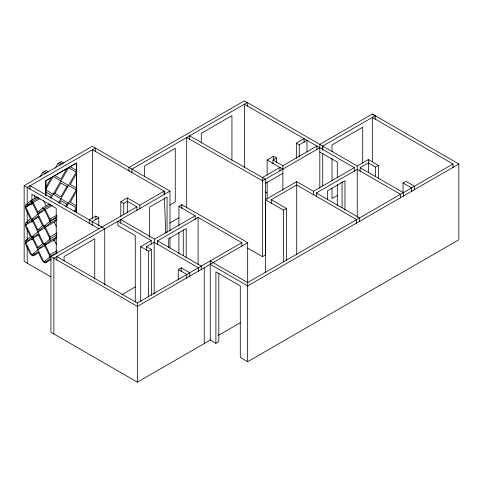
<?xml version="1.0" encoding="UTF-8"?>
<svg xmlns="http://www.w3.org/2000/svg" width="483" height="483" viewBox="0 0 483 483"><rect width="100%" height="100%" fill="white"/><g stroke="black" fill="none" stroke-linecap="round" stroke-linejoin="round"><path stroke-width="0.72" d="M32.717 202.945L25.738 206.972L25.738 209.067L30.465 218.708L25.738 222.892L25.738 226.841L30.465 236.477L25.738 240.661L25.738 244.615L30.465 254.251L33.164 255.815L38.875 252.512M282.869 190.103L282.869 169.092L267.135 160.012L267.135 175.021M342.055 207.624L342.055 182.025M262.504 181.047L262.535 177.527L279.941 167.402L279.941 170.94M58.666 202.6L76.254 172.008L76.254 174.109L70.27 184.47L76.254 187.929L76.254 191.878L70.27 202.244L76.254 205.698L76.254 209.652L75.131 211.596M39.956 176.971L42.57 172.431L45.994 170.457L48.535 171.924M55.346 168.084L57.966 163.55L61.389 161.57L63.925 163.037M51.458 177.563L45.468 187.929L45.468 189.904L53.166 176.573L76.254 189.904L66.358 207.044M49.96 197.927L51.458 195.337L45.468 191.878L45.474 189.783L76.254 207.678L74.056 211.488M66.847 168.676L60.864 179.042L54.881 175.589M50.969 198.157L68.556 167.686L76.254 172.129L76.254 170.155L70.27 166.701M53.166 194.347L54.881 193.357L60.864 182.991L66.847 186.45L68.556 185.46M66.847 186.45L60.864 196.816L54.881 193.357M59.367 203.355L60.864 200.765L66.847 204.218L68.556 203.234M65.724 206.163L66.847 204.218M57.012 216.97L50.033 221.003L25.738 242.641L31.812 255.03L34.353 253.569M32.717 203.065L25.738 207.092L25.738 205.118L30.465 200.934L37.445 196.907M25.738 207.092L31.812 201.713L38.791 197.686M30.465 200.934L33.164 202.492L37.885 212.134L42.613 207.95L49.592 203.917M45.233 261.315L43.959 262.046L25.738 224.867L43.959 208.728L50.938 204.695M25.738 206.972L31.812 219.487L33.164 220.266L37.885 229.902L42.613 225.718L43.959 226.503L45.867 225.404M33.164 255.815L37.885 251.631L42.613 261.267L45.311 262.824L50.039 258.64L50.039 254.692L45.311 245.05L50.039 240.872L50.039 236.918L45.311 227.282L50.039 223.098L57.018 219.065M45.311 227.282L54.193 222.15L56.294 220.29M33.719 236.163L31.812 237.262L33.164 238.041L37.885 247.676L42.613 243.492L43.959 244.271L45.867 243.172M31.812 255.03L50.039 238.892L57.018 234.865M45.311 245.05L54.193 239.924L56.294 238.065M43.959 262.046L50.039 256.666L57.018 252.639M247.471 248.039L262.498 256.636L265.396 254.958L265.396 179.181L189.602 135.838L189.602 139.587M50.806 276.801L24.15 261.412L24.15 185.635L92.301 146.289L169.98 191.135L169.98 230.904M25.738 205.118L27.006 204.387M33.164 202.492L40.143 198.465M37.885 212.134L39.159 211.397M42.613 207.95L45.311 209.507L52.291 205.48M37.885 214.108L44.865 210.075M25.738 222.892L27.006 222.156M33.085 218.757L31.812 219.487L50.039 256.666M38.875 216.97L33.164 220.266L37.885 216.082L42.613 225.718M25.738 224.867L32.717 220.84M57.018 217.09L50.039 221.123L50.039 219.143L57.018 215.116M37.885 229.902L39.159 229.171M37.885 231.882L44.865 227.849M25.738 240.661L27.006 239.93M38.875 234.744L33.164 238.041L37.885 233.857L42.613 243.492M25.738 242.641L32.717 238.608M50.039 236.918L57.018 232.891M37.885 247.676L39.159 246.946M50.039 240.872L57.018 236.839M98.792 226.008L98.792 217.755L95.888 216.076L89.301 219.88L89.301 223.629M120.822 216.686L120.822 201.677L127.307 197.933L139.841 205.172L164.148 191.135L164.292 194.897M37.885 249.651L44.865 245.624M98.792 217.755L92.205 221.558L92.205 225.307M120.822 201.677L123.739 203.361L127.307 201.302L136.924 206.857L136.924 210.606M50.039 254.692L57.018 250.659M210.727 339.827L137.353 382.162L50.944 332.274L50.944 256.497L136.924 206.857M45.311 262.824L51.023 259.528M169.98 191.135L53.861 258.182L53.861 333.958M170.034 204.967L175.257 201.948L175.257 148.311L144.574 166.025L144.574 176.452M178.915 225.875L178.915 206.368L181.843 204.677L247.682 242.683L247.682 282.452M267.135 160.012L273.626 156.269L276.56 157.965L276.56 162.463M296.351 158.152L296.351 143.149L304.097 138.675L304.097 142.425M296.351 143.149L299.249 144.822L306.995 140.348L306.995 151.602M169.72 223.098L178.849 217.827M140.71 301.422L140.71 246.656L151.245 240.57L151.245 244.32M120.726 223.11L120.726 219.578L154.645 239.157L195.18 215.756L195.18 219.505M272.973 163.767L272.973 160.012L282.857 165.717L316.896 146.065L316.896 149.815M218.817 273.143L218.817 341.68L215.901 343.359L215.901 271.814L240.286 285.888L240.286 357.438L247.658 361.695L458.85 239.767L458.85 163.985L372.327 114.079L319.806 144.399L319.824 188.273M146.548 250.405L146.548 246.656L154.168 242.255L198.38 267.781L198.38 271.531M157.561 244.597L157.561 240.842L198.108 217.435L241.844 242.683L241.844 246.439M186.692 208.046L186.692 137.522L262.498 180.853L319.824 147.756M322.722 149.839L322.722 146.083L375.243 115.763L375.243 119.512M265.396 183.425L282.869 173.337M140.71 246.656L148.595 251.202L151.511 249.518L151.511 295.288M265.427 272.478L265.427 199.702L296.713 181.638L313.431 191.292L354.335 167.679L354.335 171.429M271.259 203.452L271.259 199.702L296.713 185.007L356.659 219.62L356.659 223.369M121.65 294.823L135.3 286.944M128.985 171.217L128.985 167.468L244.392 100.838L357.227 166.007L368.384 159.565L378.412 165.373L378.412 178.13M178.275 280.031L178.275 269.532L181.216 267.83L189.753 272.762L189.753 276.511M283.624 261.991L283.624 210.22L286.552 208.529L286.552 260.301M316.347 196.726L316.347 192.977L357.251 169.364L400.479 194.317L400.479 198.072M360.143 171.441L360.143 167.692L368.384 162.934L375.508 167.052L378.412 165.373M56.777 260.246L56.777 256.497L137.353 303.016L241.844 242.683M247.682 242.683L137.353 306.385L50.944 256.497M337.255 195.561L332.032 198.573L332.032 188.147M403.051 192.753L403.051 183.003L405.98 181.312L414.492 186.227L414.492 189.976M215.901 343.359L210.232 340.086L210.232 260.941L247.658 282.549L453.018 163.985L453.018 167.74M458.85 163.985L247.658 285.918L210.232 264.31M218.503 335.329L240.546 322.59M272.973 160.012L276.56 157.965M372.327 114.079L375.243 115.763M453.018 163.985L372.327 117.447L372.327 161.714M403.051 183.003L411.564 187.917L411.564 191.666M360.143 167.692L403.371 192.651L403.371 196.4M354.335 167.679L244.392 104.207L244.392 167.233M319.824 152L337.297 162.083L337.297 177.901M316.347 192.977L359.612 217.918L359.612 221.667M265.203 191.999L267.153 193.128M271.259 199.702L286.552 208.529M178.915 206.368L195.18 215.756M59.675 162.56L62.216 164.027M57.966 163.55L60.502 165.011M44.285 171.447L46.821 172.908M42.57 172.431L45.112 173.898M157.561 240.842L201.296 266.097L201.296 269.846M151.245 240.57L117.804 221.262L117.804 225.507L135.276 235.589L135.276 301.857M146.548 246.656L151.511 249.518M178.275 269.532L186.812 274.459L186.812 278.208M24.15 185.635L98.918 228.797M265.427 199.702L283.624 210.22M43.621 200.578L46.139 205.716M54.193 222.15L56.402 226.648M45.311 209.507L50.039 219.143M43.959 208.728L50.039 221.123M54.193 239.924L56.402 244.422M53.166 239.797L53.806 241.102M31.812 201.713L50.039 238.892M164.401 197.903L165.735 233.253M322.722 146.083L322.735 150.322M50.033 221.003L50.039 223.098M375.508 167.052L375.508 176.802M368.384 159.565L368.384 172.691M362.715 162.982L362.715 127.222L332.032 144.936L332.032 151.638M357.227 166.007L357.251 217.38M344.971 210.063L344.971 180.696L327.504 190.779L327.504 199.817M337.297 184.675L337.297 205.758M332.032 158.346L332.032 180.696M322.722 153.588L322.722 185.852M313.431 191.292L313.431 195.041M299.249 144.822L299.249 156.824M296.713 181.638L296.713 254.782M282.857 165.717L282.857 169.473M273.626 156.269L273.626 160.018M267.135 181.771L267.135 199.026M262.498 180.853L262.498 256.636M247.658 282.549L247.658 361.695M247.308 106.272L247.308 102.523L131.901 169.153L131.901 172.902M231.925 160.332L231.925 115.63L201.248 133.344L201.248 143.028M204.243 267.793L204.243 343.576M198.108 217.435L198.108 264.702M186.19 257.928L186.184 228.562L168.718 238.644L168.718 247.682M183.268 229.89L183.268 255.489M181.843 204.677L181.843 208.427M181.216 267.83L181.216 271.585M178.915 232.625L178.915 253.635M169.98 237.654L169.98 248.159M167.064 232.456L167.064 197.064L149.597 207.153L149.597 237.274M164.148 194.673L164.148 191.135L92.428 149.73L92.428 218.757M154.645 239.157L154.645 242.913M154.168 242.255L154.168 294.026M148.595 251.202L148.595 296.973M139.841 205.172L139.841 208.922M137.353 303.016L137.353 382.162M127.307 197.933L127.307 212.556M123.739 203.361L123.739 214.615M104.751 285.073L104.751 228.797L29.982 185.635L29.982 189.384M95.888 216.076L95.888 219.825M95.344 151.795L95.344 148.046L27.199 187.392L27.199 204.647M94.753 279.029L94.753 238.801L64.076 256.515L64.076 260.983M76.61 212.967L76.61 163.049L45.933 180.763L45.933 195.663M76.483 212.888L76.483 162.976L45.8 180.69L45.8 195.585M56.227 253.78L56.227 208.3L31.932 194.275L31.932 200.982M34.848 195.573L34.848 198.555M31.932 202.474L31.932 204.714M31.932 220.369L31.932 222.603M31.932 238.258L31.932 239.749M27.199 210.648L27.199 222.657M27.199 228.658L27.199 239.912M27.199 246.662L27.199 263.169"/></g></svg>
